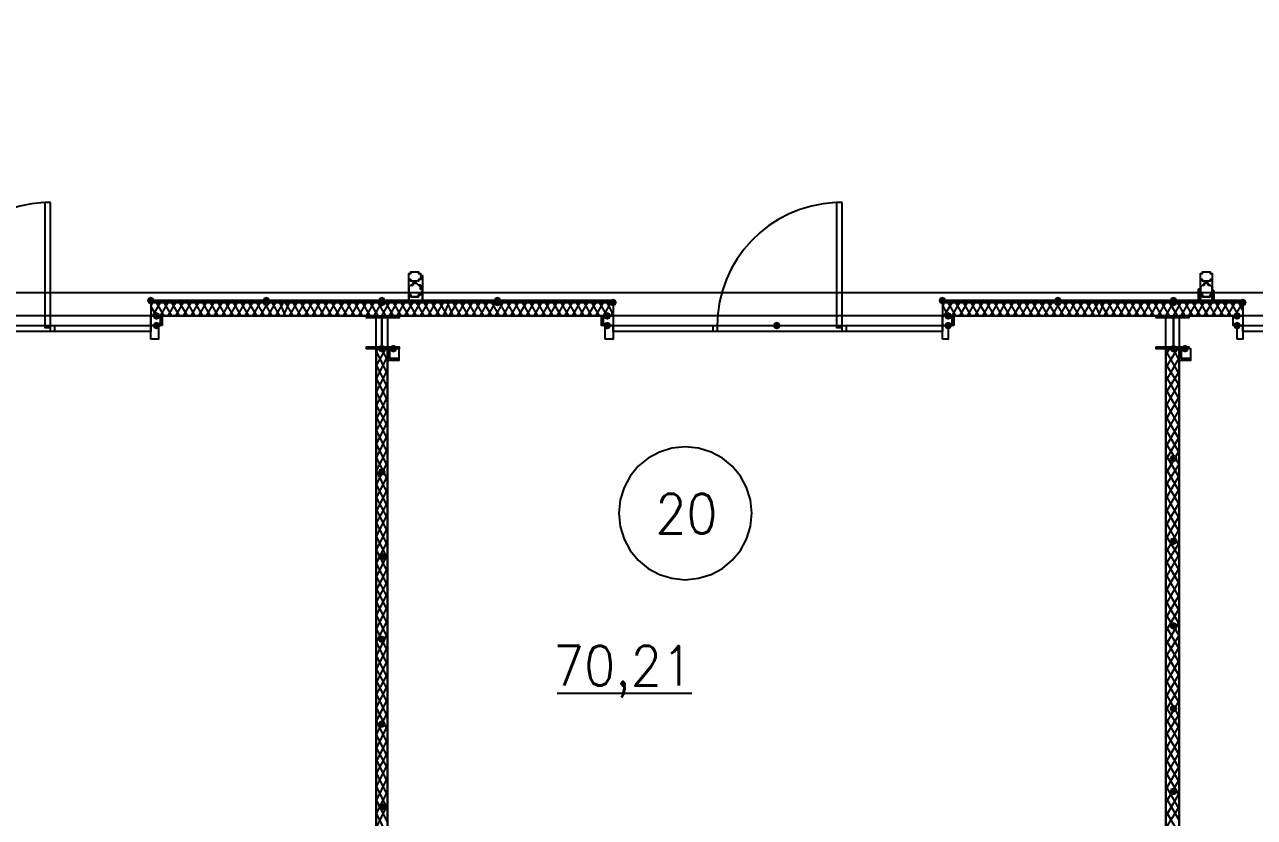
# Model space of a CAD drawing. Header units: millimetres. Extents: x 0 to 420, y 0 to 297.
# Drawn here: x 334.67 to 361.7, y 211.18 to 228.62 of the extents above; entities that cross this region are included whole.
import ezdxf

# ---------------------------------------------------------------- set-up
doc = ezdxf.new("R2010")
doc.units = ezdxf.units.MM
doc.layers.get('0').update_dxf_attribs({"linetype": 'CONTINUOUS'})
doc.styles.get("Standard").update_dxf_attribs({"font": 'STANDARD'})

msp = doc.modelspace()

# ---------------------------------------------------------------- hatches: boundary and pattern name
at = {"true_color": 0x0000fe}
for points in [[(337.523667, 222.546333), (337.498796, 222.486537), (337.439, 222.461667), (337.379204, 222.486537), (337.354333, 222.546333), (337.379204, 222.606129), (337.439, 222.631), (337.498796, 222.606129)], [(340.063667, 222.546333), (340.038796, 222.486537), (339.979, 222.461667), (339.919204, 222.486537), (339.894333, 222.546333), (339.919204, 222.606129), (339.979, 222.631), (340.038796, 222.606129)], [(340.063667, 222.504), (340.038796, 222.444204), (339.979, 222.419333), (339.919204, 222.444204), (339.894333, 222.504), (339.919204, 222.563796), (339.979, 222.588667), (340.038796, 222.563796)], [(342.603667, 222.546333), (342.578796, 222.486537), (342.519, 222.461667), (342.459204, 222.486537), (342.434333, 222.546333), (342.459204, 222.606129), (342.519, 222.631), (342.578796, 222.606129)], [(342.603667, 222.546333), (342.578796, 222.486537), (342.519, 222.461667), (342.459204, 222.486537), (342.434333, 222.546333), (342.459204, 222.606129), (342.519, 222.631), (342.578796, 222.606129)], [(342.603667, 222.504), (342.578796, 222.444204), (342.519, 222.419333), (342.459204, 222.444204), (342.434333, 222.504), (342.459204, 222.563796), (342.519, 222.588667), (342.578796, 222.563796)], [(342.603667, 222.504), (342.578796, 222.444204), (342.519, 222.419333), (342.459204, 222.444204), (342.434333, 222.504), (342.459204, 222.563796), (342.519, 222.588667), (342.578796, 222.563796)], [(345.143667, 222.546333), (345.118796, 222.486537), (345.059, 222.461667), (344.999204, 222.486537), (344.974333, 222.546333), (344.999204, 222.606129), (345.059, 222.631), (345.118796, 222.606129)], [(345.143667, 222.504), (345.118796, 222.444204), (345.059, 222.419333), (344.999204, 222.444204), (344.974333, 222.504), (344.999204, 222.563796), (345.059, 222.588667), (345.118796, 222.563796)], [(347.683667, 222.504), (347.658796, 222.444204), (347.599, 222.419333), (347.539204, 222.444204), (347.514333, 222.504), (347.539204, 222.563796), (347.599, 222.588667), (347.658796, 222.563796)], [(354.922667, 222.546333), (354.897796, 222.486537), (354.838, 222.461667), (354.778204, 222.486537), (354.753333, 222.546333), (354.778204, 222.606129), (354.838, 222.631), (354.897796, 222.606129)], [(357.462667, 222.546333), (357.437796, 222.486537), (357.378, 222.461667), (357.318204, 222.486537), (357.293333, 222.546333), (357.318204, 222.606129), (357.378, 222.631), (357.437796, 222.606129)], [(357.462667, 222.504), (357.437796, 222.444204), (357.378, 222.419333), (357.318204, 222.444204), (357.293333, 222.504), (357.318204, 222.563796), (357.378, 222.588667), (357.437796, 222.563796)], [(360.002667, 222.546333), (359.977796, 222.486537), (359.918, 222.461667), (359.858204, 222.486537), (359.833333, 222.546333), (359.858204, 222.606129), (359.918, 222.631), (359.977796, 222.606129)], [(360.002667, 222.546333), (359.977796, 222.486537), (359.918, 222.461667), (359.858204, 222.486537), (359.833333, 222.546333), (359.858204, 222.606129), (359.918, 222.631), (359.977796, 222.606129)], [(360.002667, 222.504), (359.977796, 222.444204), (359.918, 222.419333), (359.858204, 222.444204), (359.833333, 222.504), (359.858204, 222.563796), (359.918, 222.588667), (359.977796, 222.563796)], [(360.002667, 222.504), (359.977796, 222.444204), (359.918, 222.419333), (359.858204, 222.444204), (359.833333, 222.504), (359.858204, 222.563796), (359.918, 222.588667), (359.977796, 222.563796)], [(361.526667, 222.504), (361.501796, 222.444204), (361.442, 222.419333), (361.382204, 222.444204), (361.357333, 222.504), (361.382204, 222.563796), (361.442, 222.588667), (361.501796, 222.563796)]]:
    msp.add_hatch(color=0, dxfattribs=at).paths.add_polyline_path(points, flags=0)
at = {"true_color": 0x000007}
h = msp.add_hatch(color=0, dxfattribs=at)
h.paths.add_polyline_path([(342.519, 222.546333), (337.439, 222.546333), (342.519, 222.504)], flags=0)
h.paths.add_polyline_path([(337.439, 222.546333), (342.519, 222.504), (337.439, 222.504)], flags=0)
h = msp.add_hatch(color=0, dxfattribs=at)
h.paths.add_polyline_path([(347.599, 222.546333), (342.519, 222.546333), (347.599, 222.504)], flags=0)
h.paths.add_polyline_path([(342.519, 222.546333), (347.599, 222.504), (342.519, 222.504)], flags=0)
h = msp.add_hatch(color=0, dxfattribs=at)
h.paths.add_polyline_path([(359.918, 222.546333), (354.838, 222.546333), (359.918, 222.504)], flags=0)
h.paths.add_polyline_path([(354.838, 222.546333), (359.918, 222.504), (354.838, 222.504)], flags=0)
h = msp.add_hatch(color=0, dxfattribs=at)
h.paths.add_polyline_path([(361.442, 222.546333), (359.918, 222.546333), (361.442, 222.504)], flags=0)
h.paths.add_polyline_path([(359.918, 222.546333), (361.442, 222.504), (359.918, 222.504)], flags=0)
for points in [[(337.650667, 222.207667), (337.625796, 222.147871), (337.566, 222.123), (337.506204, 222.147871), (337.481333, 222.207667), (337.506204, 222.267462), (337.566, 222.292333), (337.625796, 222.267463)], [(347.556667, 222.207667), (347.531796, 222.147871), (347.472, 222.123), (347.412204, 222.147871), (347.387333, 222.207667), (347.412204, 222.267462), (347.472, 222.292333), (347.531796, 222.267463)], [(355.049667, 222.207667), (355.024796, 222.147871), (354.965, 222.123), (354.905204, 222.147871), (354.880333, 222.207667), (354.905204, 222.267462), (354.965, 222.292333), (355.024796, 222.267463)], [(361.399667, 222.207667), (361.374796, 222.147871), (361.315, 222.123), (361.255204, 222.147871), (361.230333, 222.207667), (361.255204, 222.267462), (361.315, 222.292333), (361.374796, 222.267463)], [(337.650667, 221.996), (337.625796, 221.936204), (337.566, 221.911333), (337.506204, 221.936204), (337.481333, 221.996), (337.506204, 222.055796), (337.566, 222.080667), (337.625796, 222.055796)], [(347.556667, 221.996), (347.531796, 221.936204), (347.472, 221.911333), (347.412204, 221.936204), (347.387333, 221.996), (347.412204, 222.055796), (347.472, 222.080667), (347.531796, 222.055796)], [(351.282, 221.996), (351.257129, 221.936204), (351.197333, 221.911333), (351.137538, 221.936204), (351.112667, 221.996), (351.137537, 222.055796), (351.197333, 222.080667), (351.257129, 222.055796)], [(351.282, 221.996), (351.257129, 221.936204), (351.197333, 221.911333), (351.137538, 221.936204), (351.112667, 221.996), (351.137537, 222.055796), (351.197333, 222.080667), (351.257129, 222.055796)], [(355.049667, 221.996), (355.024796, 221.936204), (354.965, 221.911333), (354.905204, 221.936204), (354.880333, 221.996), (354.905204, 222.055796), (354.965, 222.080667), (355.024796, 222.055796)], [(361.399667, 221.996), (361.374796, 221.936204), (361.315, 221.911333), (361.255204, 221.936204), (361.230333, 221.996), (361.255204, 222.055796), (361.315, 222.080667), (361.374796, 222.055796)], [(342.603667, 221.488), (342.578796, 221.428204), (342.519, 221.403333), (342.459204, 221.428204), (342.434333, 221.488), (342.459204, 221.547796), (342.519, 221.572667), (342.578796, 221.547796)], [(342.857667, 221.488), (342.832796, 221.428204), (342.773, 221.403333), (342.713204, 221.428204), (342.688333, 221.488), (342.713204, 221.547796), (342.773, 221.572667), (342.832796, 221.547796)], [(360.002667, 221.488), (359.977796, 221.428204), (359.918, 221.403333), (359.858204, 221.428204), (359.833333, 221.488), (359.858204, 221.547796), (359.918, 221.572667), (359.977796, 221.547796)], [(360.256667, 221.488), (360.231796, 221.428204), (360.172, 221.403333), (360.112204, 221.428204), (360.087333, 221.488), (360.112204, 221.547796), (360.172, 221.572667), (360.231796, 221.547796)], [(360.002667, 219.075), (359.977796, 219.015204), (359.918, 218.990333), (359.858204, 219.015204), (359.833333, 219.075), (359.858204, 219.134796), (359.918, 219.159667), (359.977796, 219.134796)], [(342.603667, 218.778667), (342.578796, 218.718871), (342.519, 218.694), (342.459204, 218.718871), (342.434333, 218.778667), (342.459204, 218.838462), (342.519, 218.863333), (342.578796, 218.838463)], [(360.002667, 217.254667), (359.977796, 217.194871), (359.918, 217.17), (359.858204, 217.194871), (359.833333, 217.254667), (359.858204, 217.314462), (359.918, 217.339333), (359.977796, 217.314463)], [(342.603667, 216.916), (342.578796, 216.856204), (342.519, 216.831333), (342.459204, 216.856204), (342.434333, 216.916), (342.459204, 216.975796), (342.519, 217.000667), (342.578796, 216.975796)], [(360.002667, 215.392), (359.977796, 215.332204), (359.918, 215.307333), (359.858204, 215.332204), (359.833333, 215.392), (359.858204, 215.451796), (359.918, 215.476667), (359.977796, 215.451796)], [(342.603667, 215.095667), (342.578796, 215.035871), (342.519, 215.011), (342.459204, 215.035871), (342.434333, 215.095667), (342.459204, 215.155462), (342.519, 215.180333), (342.578796, 215.155463)], [(360.002667, 213.571667), (359.977796, 213.511871), (359.918, 213.487), (359.858204, 213.511871), (359.833333, 213.571667), (359.858204, 213.631462), (359.918, 213.656333), (359.977796, 213.631463)], [(342.603667, 213.233), (342.578796, 213.173204), (342.519, 213.148333), (342.459204, 213.173204), (342.434333, 213.233), (342.459204, 213.292796), (342.519, 213.317667), (342.578796, 213.292796)], [(360.002667, 211.751333), (359.977796, 211.691537), (359.918, 211.666667), (359.858204, 211.691537), (359.833333, 211.751333), (359.858204, 211.811129), (359.918, 211.836), (359.977796, 211.811129)], [(342.603667, 211.412667), (342.578796, 211.352871), (342.519, 211.328), (342.459204, 211.352871), (342.434333, 211.412667), (342.459204, 211.472462), (342.519, 211.497333), (342.578796, 211.472463)]]:
    msp.add_hatch(color=0, dxfattribs=at).paths.add_polyline_path(points, flags=0)

# ---------------------------------------------------------------- linework, layer by layer
at = {"color": 0, "true_color": 0x000007}
for points in [[(116.078, 231.351667), (377.655667, 231.351667), (377.655667, 222.715667), (116.078, 222.715667)], [(335.237667, 224.705333), (335.110667, 224.705333), (335.110667, 221.953667), (335.237667, 221.953667)], [(352.636667, 224.705333), (352.509667, 224.705333), (352.509667, 221.953667), (352.636667, 221.953667)], [(343.111667, 223.054333), (343.111667, 223.096667), (343.111667, 223.139), (343.154, 223.139), (343.154, 223.181333), (343.196333, 223.181333), (343.238667, 223.181333), (343.281, 223.181333), (343.323333, 223.181333), (343.323333, 223.139), (343.365667, 223.139), (343.365667, 223.096667), (343.408, 223.096667), (343.408, 223.054333), (343.365667, 223.054333), (343.365667, 223.012), (343.323333, 223.012), (343.323333, 222.969667), (343.281, 222.969667), (343.238667, 222.969667), (343.196333, 222.969667), (343.154, 222.969667), (343.154, 223.012), (343.111667, 223.012)], [(360.510667, 223.054333), (360.510667, 223.096667), (360.510667, 223.139), (360.553, 223.139), (360.553, 223.181333), (360.595333, 223.181333), (360.637667, 223.181333), (360.68, 223.181333), (360.722333, 223.181333), (360.722333, 223.139), (360.764667, 223.139), (360.764667, 223.096667), (360.764667, 223.054333), (360.764667, 223.012), (360.722333, 223.012), (360.722333, 222.969667), (360.68, 222.969667), (360.637667, 222.969667), (360.595333, 222.969667), (360.553, 222.969667), (360.553, 223.012), (360.510667, 223.012)], [(342.984667, 222.546333), (343.111667, 222.546333), (343.111667, 222.758), (343.111667, 222.800333), (343.111667, 222.842667), (343.154, 222.885), (343.196333, 222.885), (343.196333, 222.927333), (343.238667, 222.927333), (343.281, 222.927333), (343.323333, 222.885), (343.365667, 222.885), (343.365667, 222.842667), (343.408, 222.800333), (343.408, 222.758), (343.408, 222.546333), (343.492667, 222.546333), (343.408, 222.546333), (343.408, 222.758), (343.408, 222.800333), (343.365667, 222.800333), (343.365667, 222.842667), (343.323333, 222.885), (343.281, 222.927333), (343.238667, 222.927333), (343.196333, 222.927333), (343.196333, 222.885), (343.154, 222.885), (343.111667, 222.842667), (343.111667, 222.800333), (343.111667, 222.758), (343.111667, 222.546333), (342.984667, 222.546333), (343.111667, 222.546333), (343.111667, 222.758), (343.111667, 222.800333), (343.111667, 222.842667), (343.154, 222.885), (343.196333, 222.885), (343.196333, 222.927333), (343.238667, 222.927333), (343.281, 222.927333), (343.323333, 222.885), (343.365667, 222.885), (343.365667, 222.842667), (343.408, 222.800333), (343.408, 222.758), (343.408, 222.546333), (343.492667, 222.546333), (343.408, 222.546333), (343.408, 222.758), (343.408, 222.800333), (343.365667, 222.800333), (343.365667, 222.842667), (343.323333, 222.885), (343.281, 222.927333), (343.238667, 222.927333), (343.196333, 222.927333), (343.196333, 222.885), (343.154, 222.885), (343.111667, 222.842667), (343.111667, 222.800333), (343.111667, 222.758), (343.111667, 222.546333), (342.984667, 222.546333), (343.111667, 222.546333), (343.111667, 222.758), (343.111667, 222.800333), (343.111667, 222.842667), (343.154, 222.885), (343.196333, 222.885), (343.196333, 222.927333), (343.238667, 222.927333), (343.281, 222.927333), (343.323333, 222.885), (343.365667, 222.842667), (343.365667, 222.800333), (343.408, 222.800333), (343.408, 222.758), (343.408, 222.546333), (343.492667, 222.546333), (343.408, 222.546333), (343.408, 222.758), (343.408, 222.800333), (343.365667, 222.842667), (343.365667, 222.885), (343.323333, 222.885), (343.281, 222.927333), (343.238667, 222.927333), (343.196333, 222.927333), (343.196333, 222.885), (343.154, 222.885), (343.111667, 222.842667), (343.111667, 222.800333), (343.111667, 222.758), (343.111667, 222.546333)], [(343.111667, 222.758), (343.111667, 222.715667), (343.111667, 222.673333), (343.154, 222.673333), (343.154, 222.631), (343.196333, 222.631), (343.238667, 222.631), (343.281, 222.631), (343.323333, 222.631), (343.323333, 222.673333), (343.365667, 222.673333), (343.365667, 222.715667), (343.408, 222.758), (343.408, 222.800333), (343.365667, 222.800333), (343.365667, 222.842667), (343.323333, 222.885), (343.281, 222.927333), (343.238667, 222.927333), (343.196333, 222.927333), (343.196333, 222.885), (343.154, 222.885), (343.111667, 222.842667), (343.111667, 222.800333), (343.111667, 222.758), (343.111667, 222.800333), (343.111667, 222.842667), (343.154, 222.885), (343.196333, 222.885), (343.196333, 222.927333), (343.238667, 222.927333), (343.281, 222.927333), (343.323333, 222.885), (343.365667, 222.842667), (343.365667, 222.800333), (343.408, 222.800333), (343.408, 222.758), (343.365667, 222.715667), (343.365667, 222.673333), (343.323333, 222.673333), (343.323333, 222.631), (343.281, 222.631), (343.238667, 222.631), (343.196333, 222.631), (343.154, 222.631), (343.154, 222.673333), (343.111667, 222.673333), (343.111667, 222.715667)], [(343.408, 222.758), (343.365667, 222.715667), (343.365667, 222.673333), (343.323333, 222.673333), (343.323333, 222.631), (343.281, 222.631), (343.238667, 222.631), (343.196333, 222.631), (343.154, 222.631), (343.154, 222.673333), (343.111667, 222.673333), (343.111667, 222.715667), (343.111667, 222.758), (343.111667, 222.800333), (343.111667, 222.842667), (343.154, 222.885), (343.196333, 222.885), (343.196333, 222.927333), (343.238667, 222.927333), (343.281, 222.927333), (343.323333, 222.885), (343.365667, 222.842667), (343.365667, 222.800333), (343.408, 222.800333)], [(360.383667, 222.546333), (360.468333, 222.546333), (360.468333, 222.758), (360.468333, 222.800333), (360.510667, 222.800333), (360.510667, 222.842667), (360.553, 222.885), (360.595333, 222.885), (360.595333, 222.927333), (360.637667, 222.927333), (360.68, 222.927333), (360.68, 222.885), (360.722333, 222.885), (360.764667, 222.842667), (360.764667, 222.800333), (360.807, 222.758), (360.807, 222.546333), (360.891667, 222.546333), (360.764667, 222.546333), (360.764667, 222.758), (360.764667, 222.800333), (360.764667, 222.842667), (360.722333, 222.885), (360.68, 222.885), (360.68, 222.927333), (360.637667, 222.927333), (360.595333, 222.927333), (360.595333, 222.885), (360.553, 222.885), (360.510667, 222.842667), (360.510667, 222.800333), (360.510667, 222.758), (360.510667, 222.546333), (360.383667, 222.546333), (360.468333, 222.546333), (360.468333, 222.758), (360.468333, 222.800333), (360.510667, 222.800333), (360.510667, 222.842667), (360.553, 222.885), (360.595333, 222.885), (360.595333, 222.927333), (360.637667, 222.927333), (360.68, 222.927333), (360.68, 222.885), (360.722333, 222.885), (360.764667, 222.842667), (360.764667, 222.800333), (360.807, 222.758), (360.807, 222.546333), (360.891667, 222.546333), (360.764667, 222.546333), (360.764667, 222.758), (360.764667, 222.800333), (360.764667, 222.842667), (360.722333, 222.885), (360.68, 222.885), (360.68, 222.927333), (360.637667, 222.927333), (360.595333, 222.927333), (360.595333, 222.885), (360.553, 222.885), (360.510667, 222.842667), (360.510667, 222.800333), (360.510667, 222.758), (360.510667, 222.546333), (360.383667, 222.546333), (360.510667, 222.546333), (360.510667, 222.758), (360.510667, 222.800333), (360.510667, 222.842667), (360.553, 222.885), (360.595333, 222.885), (360.595333, 222.927333), (360.637667, 222.927333), (360.68, 222.927333), (360.68, 222.885), (360.722333, 222.885), (360.764667, 222.842667), (360.764667, 222.800333), (360.764667, 222.758), (360.764667, 222.546333), (360.891667, 222.546333), (360.807, 222.546333), (360.807, 222.758), (360.764667, 222.800333), (360.764667, 222.842667), (360.722333, 222.885), (360.68, 222.885), (360.68, 222.927333), (360.637667, 222.927333), (360.595333, 222.927333), (360.595333, 222.885), (360.553, 222.885), (360.510667, 222.842667), (360.510667, 222.800333), (360.468333, 222.800333), (360.468333, 222.758), (360.468333, 222.546333)], [(360.510667, 222.758), (360.510667, 222.715667), (360.510667, 222.673333), (360.553, 222.673333), (360.553, 222.631), (360.595333, 222.631), (360.637667, 222.631), (360.68, 222.631), (360.722333, 222.631), (360.722333, 222.673333), (360.764667, 222.673333), (360.764667, 222.715667), (360.764667, 222.758), (360.764667, 222.800333), (360.764667, 222.842667), (360.722333, 222.885), (360.68, 222.885), (360.68, 222.927333), (360.637667, 222.927333), (360.595333, 222.927333), (360.595333, 222.885), (360.553, 222.885), (360.510667, 222.842667), (360.510667, 222.800333), (360.510667, 222.758), (360.510667, 222.800333), (360.510667, 222.842667), (360.553, 222.885), (360.595333, 222.885), (360.595333, 222.927333), (360.637667, 222.927333), (360.68, 222.927333), (360.68, 222.885), (360.722333, 222.885), (360.764667, 222.842667), (360.764667, 222.800333), (360.764667, 222.758), (360.764667, 222.715667), (360.764667, 222.673333), (360.722333, 222.673333), (360.722333, 222.631), (360.68, 222.631), (360.637667, 222.631), (360.595333, 222.631), (360.553, 222.631), (360.553, 222.673333), (360.510667, 222.673333), (360.510667, 222.715667)], [(360.764667, 222.758), (360.764667, 222.715667), (360.764667, 222.673333), (360.722333, 222.673333), (360.722333, 222.631), (360.68, 222.631), (360.637667, 222.631), (360.595333, 222.631), (360.553, 222.631), (360.553, 222.673333), (360.510667, 222.673333), (360.510667, 222.715667), (360.510667, 222.758), (360.510667, 222.800333), (360.510667, 222.842667), (360.553, 222.885), (360.595333, 222.885), (360.595333, 222.927333), (360.637667, 222.927333), (360.68, 222.927333), (360.68, 222.885), (360.722333, 222.885), (360.764667, 222.842667), (360.764667, 222.800333)], [(103.970667, 105.029), (389.763, 105.029), (389.763, 222.715667), (103.970667, 222.715667)], [(342.519, 222.546333), (337.439, 222.546333), (342.519, 222.504)], [(337.439, 222.546333), (342.519, 222.504), (337.439, 222.504)], [(337.439, 222.504), (342.519, 222.504), (342.519, 222.546333), (337.439, 222.546333)], [(337.439, 222.504), (342.519, 222.504), (342.519, 222.546333), (337.439, 222.546333)], [(347.599, 222.546333), (342.519, 222.546333), (347.599, 222.504)], [(342.519, 222.546333), (347.599, 222.504), (342.519, 222.504)], [(347.599, 222.546333), (342.519, 222.546333), (342.519, 222.504), (347.599, 222.504)], [(347.599, 222.546333), (342.519, 222.546333), (342.519, 222.504), (347.599, 222.504)], [(359.918, 222.546333), (354.838, 222.546333), (359.918, 222.504)], [(354.838, 222.546333), (359.918, 222.504), (354.838, 222.504)], [(354.838, 222.504), (359.918, 222.504), (359.918, 222.546333), (354.838, 222.546333)], [(354.838, 222.504), (359.918, 222.504), (359.918, 222.546333), (354.838, 222.546333)], [(361.442, 222.546333), (359.918, 222.546333), (361.442, 222.504)], [(359.918, 222.546333), (361.442, 222.504), (359.918, 222.504)], [(361.442, 222.546333), (359.918, 222.546333), (359.918, 222.504), (361.442, 222.504)], [(361.442, 222.546333), (359.918, 222.546333), (359.918, 222.504), (361.442, 222.504)], [(342.392, 187.706), (342.392, 222.207667), (325.289333, 222.207667), (325.289333, 187.706)], [(337.693, 221.996), (337.439, 221.996), (337.439, 222.207667), (337.693, 222.207667)], [(337.650667, 221.996), (337.650667, 222.207667), (337.439, 222.207667), (337.439, 221.996)], [(342.9, 221.488), (342.180333, 221.488), (342.180333, 221.530333), (342.519, 221.530333), (342.519, 222.165333), (342.180333, 222.165333), (342.180333, 222.207667), (342.9, 222.207667), (342.9, 222.165333), (342.519, 222.165333), (342.519, 221.530333), (342.9, 221.530333)], [(342.646, 187.706), (359.748667, 187.706), (359.748667, 222.207667), (342.646, 222.207667)], [(347.599, 221.996), (347.387333, 221.996), (347.387333, 222.207667), (347.599, 222.207667), (347.599, 221.996), (347.345, 221.996), (347.345, 222.207667), (347.599, 222.207667)], [(355.092, 221.996), (354.838, 221.996), (354.838, 222.207667), (355.092, 222.207667)], [(355.049667, 221.996), (355.049667, 222.207667), (354.838, 222.207667), (354.838, 221.996)], [(360.256667, 221.488), (359.537, 221.488), (359.537, 221.530333), (359.918, 221.530333), (359.918, 222.165333), (359.537, 222.165333), (359.537, 222.207667), (360.256667, 222.207667), (360.256667, 222.165333), (359.918, 222.165333), (359.918, 221.530333), (360.256667, 221.530333)], [(360.045, 222.207667), (360.045, 187.706), (389.255, 187.706), (389.255, 216.111667), (372.448667, 216.111667), (372.448667, 222.207667)], [(361.442, 221.996), (361.230333, 221.996), (361.230333, 222.207667), (361.442, 222.207667), (361.442, 221.996), (361.230333, 221.996), (361.230333, 222.207667), (361.442, 222.207667)], [(330.2, 221.996), (337.439, 221.996), (337.439, 221.869), (330.2, 221.869)], [(335.237667, 221.996), (335.322333, 221.996), (335.322333, 221.869), (335.237667, 221.869)], [(337.439, 221.699667), (337.439, 221.996), (337.608333, 221.996), (337.608333, 221.699667)], [(347.429667, 221.699667), (347.429667, 221.996), (347.599, 221.996), (347.599, 221.699667)], [(347.599, 221.996), (354.838, 221.996), (354.838, 221.869), (347.599, 221.869)], [(349.800333, 221.996), (349.885, 221.996), (349.885, 221.869), (349.800333, 221.869)], [(352.636667, 221.996), (352.721333, 221.996), (352.721333, 221.869), (352.636667, 221.869)], [(354.838, 221.699667), (354.838, 221.996), (354.965, 221.996), (354.965, 221.699667)], [(361.315, 221.699667), (361.315, 221.996), (361.442, 221.996), (361.442, 221.699667)], [(361.442, 221.996), (368.681, 221.996), (368.681, 221.869), (361.442, 221.869)], [(342.646, 204.808667), (342.646, 221.488), (342.392, 221.488), (342.392, 204.808667)], [(342.9, 221.488), (342.688333, 221.488), (342.688333, 221.276333), (342.9, 221.276333), (342.9, 221.488), (342.646, 221.488), (342.646, 221.234), (342.9, 221.234)], [(359.748667, 221.488), (359.748667, 204.808667), (360.045, 204.808667), (360.045, 221.488)], [(360.299, 221.488), (360.087333, 221.488), (360.087333, 221.276333), (360.299, 221.276333), (360.299, 221.488), (360.045, 221.488), (360.045, 221.234), (360.299, 221.234)]]:
    msp.add_lwpolyline(points, close=True, dxfattribs=at)
for points in [[(335.088012, 224.702309), (334.819485, 224.676491), (334.559404, 224.625546), (334.308984, 224.550743), (334.069442, 224.453352), (333.841992, 224.334642), (333.627853, 224.195884), (333.428239, 224.038348), (333.244367, 223.863304), (333.077452, 223.672021), (332.928712, 223.46577), (332.799361, 223.24582), (332.690616, 223.013442), (332.603694, 222.769905), (332.539809, 222.51648), (332.500179, 222.254436), (332.486019, 221.985043)], [(352.487012, 224.702309), (352.218485, 224.676491), (351.958404, 224.625546), (351.707984, 224.550743), (351.468442, 224.453352), (351.240992, 224.334642), (351.026853, 224.195884), (350.827239, 224.038348), (350.643367, 223.863304), (350.476452, 223.672021), (350.327712, 223.46577), (350.198361, 223.24582), (350.089616, 223.013442), (350.002694, 222.769905), (349.938809, 222.51648), (349.899179, 222.254436), (349.885019, 221.985043)], [(343.111667, 222.758), (343.111667, 223.054333)], [(343.408, 223.054333), (343.408, 222.758)], [(360.510667, 222.758), (360.510667, 223.054333)], [(360.764667, 223.054333), (360.764667, 222.758)], [(337.439, 222.504), (342.519, 222.504), (337.439, 222.504), (342.519, 222.546333)], [(337.439, 222.419333), (337.481333, 222.504)], [(337.439, 222.504), (337.439, 222.207667)], [(337.439, 222.504), (337.439, 222.207667)], [(347.599, 222.504), (337.439, 222.504)], [(337.481333, 222.207667), (337.650667, 222.504)], [(337.735333, 222.207667), (337.566, 222.504)], [(337.650667, 222.207667), (337.82, 222.504)], [(337.904667, 222.207667), (337.735333, 222.504)], [(337.82, 222.207667), (337.989333, 222.504)], [(338.074, 222.207667), (337.904667, 222.504)], [(337.989333, 222.207667), (338.158667, 222.504)], [(338.243333, 222.207667), (338.074, 222.504)], [(338.158667, 222.207667), (338.328, 222.504)], [(338.412667, 222.207667), (338.243333, 222.504)], [(338.328, 222.207667), (338.497333, 222.504)], [(338.582, 222.207667), (338.412667, 222.504)], [(338.497333, 222.207667), (338.666667, 222.504)], [(338.751333, 222.207667), (338.582, 222.504)], [(338.666667, 222.207667), (338.836, 222.504)], [(338.920667, 222.207667), (338.751333, 222.504)], [(338.836, 222.207667), (339.005333, 222.504)], [(339.09, 222.207667), (338.920667, 222.504)], [(339.005333, 222.207667), (339.174667, 222.504)], [(339.259333, 222.207667), (339.09, 222.504)], [(339.174667, 222.207667), (339.344, 222.504)], [(339.428667, 222.207667), (339.259333, 222.504)], [(339.344, 222.207667), (339.513333, 222.504)], [(339.598, 222.207667), (339.428667, 222.504)], [(339.513333, 222.207667), (339.682667, 222.504)], [(339.767333, 222.207667), (339.598, 222.504)], [(339.682667, 222.207667), (339.852, 222.504)], [(339.936667, 222.207667), (339.767333, 222.504)], [(339.852, 222.207667), (340.021333, 222.504)], [(340.106, 222.207667), (339.936667, 222.504)], [(340.021333, 222.207667), (340.190667, 222.504)], [(340.275333, 222.207667), (340.106, 222.504)], [(340.190667, 222.207667), (340.36, 222.504)], [(340.402333, 222.207667), (340.275333, 222.504)], [(340.36, 222.207667), (340.487, 222.504)], [(340.571667, 222.207667), (340.402333, 222.504)], [(340.487, 222.207667), (340.656333, 222.504)], [(340.741, 222.207667), (340.571667, 222.504)], [(340.656333, 222.207667), (340.825667, 222.504)], [(340.910333, 222.207667), (340.741, 222.504)], [(340.825667, 222.207667), (340.995, 222.504)], [(341.079667, 222.207667), (340.910333, 222.504)], [(340.995, 222.207667), (341.164333, 222.504)], [(341.249, 222.207667), (341.079667, 222.504)], [(341.164333, 222.207667), (341.333667, 222.504)], [(341.418333, 222.207667), (341.249, 222.504)], [(341.333667, 222.207667), (341.503, 222.504)], [(341.587667, 222.207667), (341.418333, 222.504)], [(341.503, 222.207667), (341.672333, 222.504)], [(341.757, 222.207667), (341.587667, 222.504)], [(341.672333, 222.207667), (341.841667, 222.504)], [(341.926333, 222.207667), (341.757, 222.504)], [(341.841667, 222.207667), (342.011, 222.504)], [(342.095667, 222.207667), (341.926333, 222.504)], [(342.011, 222.207667), (342.180333, 222.504)], [(342.265, 222.207667), (342.095667, 222.504)], [(342.180333, 222.207667), (342.349667, 222.504)], [(342.434333, 222.207667), (342.265, 222.504)], [(342.349667, 222.207667), (342.519, 222.504)], [(342.603667, 222.207667), (342.434333, 222.504)], [(342.519, 222.546333), (347.599, 222.546333), (342.519, 222.504), (347.599, 222.504)], [(342.519, 222.207667), (342.688333, 222.504)], [(342.773, 222.207667), (342.603667, 222.504)], [(342.688333, 222.207667), (342.857667, 222.504)], [(342.942333, 222.207667), (342.773, 222.504)], [(342.857667, 222.207667), (343.027, 222.504)], [(343.111667, 222.207667), (342.942333, 222.504)], [(343.027, 222.207667), (343.196333, 222.504)], [(343.281, 222.207667), (343.111667, 222.504)], [(343.196333, 222.207667), (343.365667, 222.504)], [(343.450333, 222.207667), (343.281, 222.504)], [(343.365667, 222.207667), (343.535, 222.504)], [(343.619667, 222.207667), (343.450333, 222.504)], [(343.535, 222.207667), (343.704333, 222.504)], [(343.789, 222.207667), (343.619667, 222.504)], [(343.704333, 222.207667), (343.873667, 222.504)], [(343.958333, 222.207667), (343.789, 222.504)], [(343.873667, 222.207667), (344.000667, 222.504)], [(344.085333, 222.207667), (343.958333, 222.504)], [(344.000667, 222.207667), (344.17, 222.504)], [(344.254667, 222.207667), (344.085333, 222.504)], [(344.17, 222.207667), (344.339333, 222.504)], [(344.424, 222.207667), (344.254667, 222.504)], [(344.339333, 222.207667), (344.508667, 222.504)], [(344.593333, 222.207667), (344.424, 222.504)], [(344.508667, 222.207667), (344.678, 222.504)], [(344.762667, 222.207667), (344.593333, 222.504)], [(344.678, 222.207667), (344.847333, 222.504)], [(344.932, 222.207667), (344.762667, 222.504)], [(344.847333, 222.207667), (345.016667, 222.504)], [(345.101333, 222.207667), (344.932, 222.504)], [(345.016667, 222.207667), (345.186, 222.504)], [(345.270667, 222.207667), (345.101333, 222.504)], [(345.186, 222.207667), (345.355333, 222.504)], [(345.44, 222.207667), (345.270667, 222.504)], [(345.355333, 222.207667), (345.524667, 222.504)], [(345.609333, 222.207667), (345.44, 222.504)], [(345.524667, 222.207667), (345.694, 222.504)], [(345.778667, 222.207667), (345.609333, 222.504)], [(345.694, 222.207667), (345.863333, 222.504)], [(345.948, 222.207667), (345.778667, 222.504)], [(345.863333, 222.207667), (346.032667, 222.504)], [(346.117333, 222.207667), (345.948, 222.504)], [(346.032667, 222.207667), (346.202, 222.504)], [(346.286667, 222.207667), (346.117333, 222.504)], [(346.202, 222.207667), (346.371333, 222.504)], [(346.456, 222.207667), (346.286667, 222.504)], [(346.371333, 222.207667), (346.540667, 222.504)], [(346.625333, 222.207667), (346.456, 222.504)], [(346.540667, 222.207667), (346.71, 222.504)], [(346.794667, 222.207667), (346.625333, 222.504)], [(346.71, 222.207667), (346.879333, 222.504)], [(346.964, 222.207667), (346.794667, 222.504)], [(346.879333, 222.207667), (347.048667, 222.504)], [(347.133333, 222.207667), (346.964, 222.504)], [(347.048667, 222.207667), (347.218, 222.504)], [(347.302667, 222.207667), (347.133333, 222.504)], [(347.218, 222.207667), (347.387333, 222.504)], [(347.472, 222.207667), (347.302667, 222.504)], [(347.387333, 222.207667), (347.556667, 222.504)], [(347.599, 222.25), (347.472, 222.504)], [(347.599, 222.504), (347.599, 222.207667)], [(347.599, 222.504), (347.599, 222.207667)], [(354.838, 222.504), (359.918, 222.504), (354.838, 222.504), (359.918, 222.546333)], [(354.838, 222.377), (354.880333, 222.504)], [(354.838, 222.504), (354.838, 222.207667)], [(354.838, 222.504), (354.838, 222.207667)], [(361.442, 222.504), (354.838, 222.504)], [(354.965, 222.207667), (354.838, 222.461667)], [(354.880333, 222.207667), (355.049667, 222.504)], [(355.134333, 222.207667), (354.965, 222.504)], [(355.049667, 222.207667), (355.219, 222.504)], [(355.303667, 222.207667), (355.134333, 222.504)], [(355.219, 222.207667), (355.388333, 222.504)], [(355.473, 222.207667), (355.303667, 222.504)], [(355.388333, 222.207667), (355.557667, 222.504)], [(355.642333, 222.207667), (355.473, 222.504)], [(355.557667, 222.207667), (355.727, 222.504)], [(355.811667, 222.207667), (355.642333, 222.504)], [(355.727, 222.207667), (355.896333, 222.504)], [(355.981, 222.207667), (355.811667, 222.504)], [(355.896333, 222.207667), (356.065667, 222.504)], [(356.150333, 222.207667), (355.981, 222.504)], [(356.065667, 222.207667), (356.235, 222.504)], [(356.319667, 222.207667), (356.150333, 222.504)], [(356.235, 222.207667), (356.404333, 222.504)], [(356.489, 222.207667), (356.319667, 222.504)], [(356.404333, 222.207667), (356.573667, 222.504)], [(356.658333, 222.207667), (356.489, 222.504)], [(356.573667, 222.207667), (356.743, 222.504)], [(356.827667, 222.207667), (356.658333, 222.504)], [(356.743, 222.207667), (356.912333, 222.504)], [(356.997, 222.207667), (356.827667, 222.504)], [(356.912333, 222.207667), (357.081667, 222.504)], [(357.166333, 222.207667), (356.997, 222.504)], [(357.081667, 222.207667), (357.251, 222.504)], [(357.335667, 222.207667), (357.166333, 222.504)], [(357.251, 222.207667), (357.420333, 222.504)], [(357.505, 222.207667), (357.335667, 222.504)], [(357.420333, 222.207667), (357.589667, 222.504)], [(357.674333, 222.207667), (357.505, 222.504)], [(357.589667, 222.207667), (357.759, 222.504)], [(357.843667, 222.207667), (357.674333, 222.504)], [(357.759, 222.207667), (357.928333, 222.504)], [(358.013, 222.207667), (357.843667, 222.504)], [(357.928333, 222.207667), (358.097667, 222.504)], [(358.182333, 222.207667), (358.013, 222.504)], [(358.097667, 222.207667), (358.267, 222.504)], [(358.309333, 222.207667), (358.182333, 222.504)], [(358.267, 222.207667), (358.394, 222.504)], [(358.478667, 222.207667), (358.309333, 222.504)], [(358.394, 222.207667), (358.563333, 222.504)], [(358.648, 222.207667), (358.478667, 222.504)], [(358.563333, 222.207667), (358.732667, 222.504)], [(358.817333, 222.207667), (358.648, 222.504)], [(358.732667, 222.207667), (358.902, 222.504)], [(358.986667, 222.207667), (358.817333, 222.504)], [(358.902, 222.207667), (359.071333, 222.504)], [(359.156, 222.207667), (358.986667, 222.504)], [(359.071333, 222.207667), (359.240667, 222.504)], [(359.325333, 222.207667), (359.156, 222.504)], [(359.240667, 222.207667), (359.41, 222.504)], [(359.494667, 222.207667), (359.325333, 222.504)], [(359.41, 222.207667), (359.579333, 222.504)], [(359.664, 222.207667), (359.494667, 222.504)], [(359.579333, 222.207667), (359.748667, 222.504)], [(359.833333, 222.207667), (359.664, 222.504)], [(359.748667, 222.207667), (359.918, 222.504)], [(360.002667, 222.207667), (359.833333, 222.504)], [(359.918, 222.546333), (361.442, 222.546333), (359.918, 222.504), (361.442, 222.504)], [(359.918, 222.207667), (360.087333, 222.504)], [(360.172, 222.207667), (360.002667, 222.504)], [(360.087333, 222.207667), (360.256667, 222.504)], [(360.341333, 222.207667), (360.172, 222.504)], [(360.256667, 222.207667), (360.426, 222.504)], [(360.510667, 222.207667), (360.341333, 222.504)], [(360.426, 222.207667), (360.595333, 222.504)], [(360.68, 222.207667), (360.510667, 222.504)], [(360.595333, 222.207667), (360.764667, 222.504)], [(360.849333, 222.207667), (360.68, 222.504)], [(360.764667, 222.207667), (360.934, 222.504)], [(361.018667, 222.207667), (360.849333, 222.504)], [(360.934, 222.207667), (361.103333, 222.504)], [(361.188, 222.207667), (361.018667, 222.504)], [(361.103333, 222.207667), (361.272667, 222.504)], [(361.357333, 222.207667), (361.188, 222.504)], [(361.272667, 222.207667), (361.442, 222.504)], [(361.442, 222.334667), (361.357333, 222.504)], [(361.442, 222.504), (361.442, 222.207667)], [(361.442, 222.504), (361.442, 222.207667)], [(337.439, 222.080667), (337.439, 222.207667), (333.840667, 222.207667)], [(337.566, 222.207667), (337.439, 222.419333)], [(337.608333, 222.207667), (347.429667, 222.207667)], [(342.180333, 222.165333), (342.180333, 222.207667)], [(342.349667, 222.165333), (342.349667, 222.207667)], [(342.519, 221.488), (342.519, 222.207667)], [(342.688333, 222.165333), (342.688333, 222.207667)], [(342.857667, 222.165333), (342.857667, 222.207667)], [(347.556667, 222.207667), (347.599, 222.292333)], [(351.197333, 222.207667), (347.599, 222.207667), (347.599, 222.080667)], [(354.838, 222.080667), (354.838, 222.207667), (351.197333, 222.207667)], [(354.965, 222.207667), (361.315, 222.207667)], [(359.579333, 222.165333), (359.579333, 222.207667)], [(359.748667, 222.165333), (359.748667, 222.207667)], [(359.918, 221.488), (359.918, 222.207667)], [(360.087333, 222.165333), (360.087333, 222.207667)], [(360.256667, 222.165333), (360.256667, 222.207667)], [(361.442, 222.207667), (361.442, 222.25)], [(365.082667, 222.207667), (361.442, 222.207667), (361.442, 222.080667)], [(333.840667, 221.996), (337.439, 221.996), (337.439, 222.080667)], [(347.599, 222.080667), (347.599, 221.996), (351.197333, 221.996)], [(351.197333, 221.996), (354.838, 221.996), (354.838, 222.080667)], [(361.442, 222.080667), (361.442, 221.996), (365.082667, 221.996)], [(342.180333, 221.488), (342.180333, 221.530333)], [(342.349667, 221.488), (342.349667, 221.530333)], [(342.392, 221.403333), (342.434333, 221.488)], [(342.392, 221.107), (342.603667, 221.488)], [(342.646, 220.937667), (342.392, 221.445667)], [(342.646, 221.234), (342.519, 221.488)], [(342.688333, 221.488), (342.688333, 221.530333)], [(342.857667, 221.488), (342.857667, 221.530333)], [(359.579333, 221.488), (359.579333, 221.530333)], [(359.748667, 221.488), (359.748667, 221.530333)], [(359.748667, 221.361), (359.833333, 221.488)], [(359.748667, 221.064667), (360.002667, 221.488)], [(360.045, 220.937667), (359.748667, 221.445667)], [(360.045, 221.234), (359.918, 221.488)], [(360.087333, 221.488), (360.087333, 221.530333)], [(360.256667, 221.488), (360.256667, 221.530333)], [(342.392, 220.810667), (342.646, 221.318667)], [(342.646, 220.641333), (342.392, 221.149333)], [(342.773, 221.276333), (342.773, 221.234)], [(359.748667, 220.768333), (360.045, 221.276333)], [(360.045, 220.683667), (359.748667, 221.149333)], [(360.172, 221.276333), (360.172, 221.234)], [(342.392, 220.514333), (342.646, 221.022333)], [(342.646, 220.345), (342.392, 220.853)], [(359.748667, 220.514333), (360.045, 220.98)], [(360.045, 220.387333), (359.748667, 220.895333)], [(342.392, 220.218), (342.646, 220.726)], [(359.748667, 220.218), (360.045, 220.726)], [(360.045, 220.091), (359.748667, 220.599)], [(342.646, 220.048667), (342.392, 220.556667)], [(342.392, 219.921667), (342.646, 220.429667)], [(359.748667, 219.921667), (360.045, 220.429667)], [(360.045, 219.794667), (359.748667, 220.302667)], [(342.646, 219.794667), (342.392, 220.260333)], [(342.392, 219.667667), (342.646, 220.133333)], [(359.748667, 219.625333), (360.045, 220.133333)], [(342.646, 219.498333), (342.392, 220.006333)], [(342.392, 219.371333), (342.646, 219.879333)], [(360.045, 219.498333), (359.748667, 220.006333)], [(359.748667, 219.329), (360.045, 219.837)], [(342.646, 219.202), (342.392, 219.71)], [(342.392, 219.075), (342.646, 219.583)], [(360.045, 219.202), (359.748667, 219.71)], [(359.748667, 219.032667), (360.045, 219.540667)], [(342.646, 218.905667), (342.392, 219.413667)], [(342.392, 218.778667), (342.646, 219.286667)], [(350.647, 217.8685), (350.617328, 218.162842), (350.532227, 218.436993), (350.39757, 218.68508), (350.21923, 218.90123), (350.00308, 219.07957), (349.754993, 219.214227), (349.480842, 219.299328), (349.1865, 219.329), (348.892158, 219.299328), (348.618007, 219.214227), (348.36992, 219.07957), (348.15377, 218.90123), (347.97543, 218.68508), (347.840773, 218.436993), (347.755672, 218.162842), (347.726, 217.8685)], [(360.045, 218.948), (359.748667, 219.413667)], [(359.748667, 218.736333), (360.045, 219.244333)], [(342.646, 218.609333), (342.392, 219.117333)], [(342.392, 218.482333), (342.646, 218.990333)], [(360.045, 218.651667), (359.748667, 219.159667)], [(359.748667, 218.482333), (360.045, 218.948)], [(342.646, 218.313), (342.392, 218.821)], [(342.392, 218.186), (342.646, 218.694)], [(360.045, 218.355333), (359.748667, 218.863333)], [(359.748667, 218.186), (360.045, 218.694)], [(342.646, 218.016667), (342.392, 218.524667)], [(360.045, 218.059), (359.748667, 218.567)], [(342.392, 217.889667), (342.646, 218.397667)], [(342.646, 217.762667), (342.392, 218.228333)], [(359.748667, 217.889667), (360.045, 218.397667)], [(360.045, 217.762667), (359.748667, 218.270667)], [(342.392, 217.635667), (342.646, 218.101333)], [(342.646, 217.466333), (342.392, 217.974333)], [(347.726, 217.8685), (347.755672, 217.574158), (347.840773, 217.300007), (347.97543, 217.05192), (348.15377, 216.83577), (348.36992, 216.65743), (348.618007, 216.522773), (348.892158, 216.437672), (349.1865, 216.408), (349.480842, 216.437672), (349.754993, 216.522773), (350.00308, 216.65743), (350.21923, 216.83577), (350.39757, 217.05192), (350.532227, 217.300007), (350.617328, 217.574158), (350.647, 217.8685)], [(359.748667, 217.593333), (360.045, 218.101333)], [(360.045, 217.466333), (359.748667, 217.974333)], [(342.392, 217.339333), (342.646, 217.847333)], [(342.646, 217.17), (342.392, 217.678)], [(359.748667, 217.297), (360.045, 217.805)], [(360.045, 217.17), (359.748667, 217.678)], [(342.392, 217.043), (342.646, 217.551)], [(342.646, 216.873667), (342.392, 217.381667)], [(359.748667, 217.000667), (360.045, 217.508667)], [(360.045, 216.916), (359.748667, 217.381667)], [(342.392, 216.746667), (342.646, 217.254667)], [(342.646, 216.577333), (342.392, 217.085333)], [(359.748667, 216.746667), (360.045, 217.212333)], [(360.045, 216.619667), (359.748667, 217.127667)], [(342.392, 216.450333), (342.646, 216.958333)], [(342.646, 216.281), (342.392, 216.789)], [(359.748667, 216.450333), (360.045, 216.958333)], [(360.045, 216.323333), (359.748667, 216.831333)], [(342.392, 216.154), (342.646, 216.662)], [(359.748667, 216.154), (360.045, 216.662)], [(360.045, 216.027), (359.748667, 216.535)], [(342.646, 216.027), (342.392, 216.492667)], [(342.392, 215.9), (342.646, 216.365667)], [(359.748667, 215.857667), (360.045, 216.365667)], [(342.646, 215.730667), (342.392, 216.238667)], [(342.392, 215.603667), (342.646, 216.111667)], [(360.045, 215.730667), (359.748667, 216.238667)], [(359.748667, 215.561333), (360.045, 216.069333)], [(342.646, 215.434333), (342.392, 215.942333)], [(342.392, 215.307333), (342.646, 215.815333)], [(360.045, 215.434333), (359.748667, 215.942333)], [(359.748667, 215.265), (360.045, 215.773)], [(342.646, 215.138), (342.392, 215.646)], [(342.392, 215.011), (342.646, 215.519)], [(360.045, 215.180333), (359.748667, 215.646)], [(359.748667, 214.968667), (360.045, 215.476667)], [(342.646, 214.841667), (342.392, 215.349667)], [(342.392, 214.714667), (342.646, 215.222667)], [(360.045, 214.884), (359.748667, 215.392)], [(359.748667, 214.714667), (360.045, 215.180333)], [(342.646, 214.545333), (342.392, 215.053333)], [(342.392, 214.418333), (342.646, 214.926333)], [(360.045, 214.587667), (359.748667, 215.095667)], [(359.748667, 214.418333), (360.045, 214.926333)], [(342.646, 214.249), (342.392, 214.757)], [(342.392, 214.122), (342.646, 214.63)], [(360.045, 214.291333), (359.748667, 214.799333)], [(359.748667, 214.122), (360.045, 214.63)], [(342.646, 213.995), (342.392, 214.460667)], [(360.045, 213.995), (359.748667, 214.503)], [(342.392, 213.868), (342.646, 214.333667)], [(342.646, 213.698667), (342.392, 214.206667)], [(342.392, 213.571667), (342.646, 214.079667)], [(359.748667, 213.825667), (360.045, 214.333667)], [(360.045, 213.698667), (359.748667, 214.206667)], [(342.646, 213.402333), (342.392, 213.910333)], [(346.371333, 213.910333), (349.334667, 213.910333)], [(359.748667, 213.529333), (360.045, 214.037333)], [(360.045, 213.402333), (359.748667, 213.910333)], [(342.392, 213.275333), (342.646, 213.783333)], [(342.646, 213.106), (342.392, 213.614)], [(359.748667, 213.233), (360.045, 213.741)], [(360.045, 213.148333), (359.748667, 213.614)], [(342.392, 212.979), (342.646, 213.487)], [(342.646, 212.809667), (342.392, 213.317667)], [(359.748667, 212.979), (360.045, 213.444667)], [(360.045, 212.852), (359.748667, 213.36)], [(342.392, 212.682667), (342.646, 213.190667)], [(342.646, 212.513333), (342.392, 213.021333)], [(359.748667, 212.682667), (360.045, 213.190667)], [(360.045, 212.555667), (359.748667, 213.063667)], [(342.392, 212.386333), (342.646, 212.894333)], [(342.646, 212.259333), (342.392, 212.725)], [(359.748667, 212.386333), (360.045, 212.894333)], [(360.045, 212.259333), (359.748667, 212.767333)], [(342.392, 212.132333), (342.646, 212.598)], [(342.646, 211.963), (342.392, 212.471)], [(359.748667, 212.09), (360.045, 212.598)], [(360.045, 211.963), (359.748667, 212.471)], [(342.392, 211.836), (342.646, 212.344)], [(359.748667, 211.793667), (360.045, 212.301667)], [(342.646, 211.666667), (342.392, 212.174667)], [(342.392, 211.539667), (342.646, 212.047667)], [(360.045, 211.666667), (359.748667, 212.174667)], [(359.748667, 211.497333), (360.045, 212.005333)], [(342.646, 211.370333), (342.392, 211.878333)], [(342.392, 211.243333), (342.646, 211.751333)], [(360.045, 211.370333), (359.748667, 211.878333)], [(359.748667, 211.201), (360.045, 211.709)], [(342.646, 211.074), (342.392, 211.582)], [(342.392, 210.947), (342.646, 211.455)], [(360.045, 211.116333), (359.748667, 211.624333)], [(359.748667, 210.947), (360.045, 211.412667)], [(342.646, 210.777667), (342.392, 211.285667)], [(360.045, 210.82), (359.748667, 211.328)]]:
    msp.add_lwpolyline(points, dxfattribs=at)

# ---------------------------------------------------------------- texts
at = {"color": 0, "true_color": 0x000007, "char_height": 0.872032, "attachment_point": 1}
for s, insert, width in [('20', (348.53032, 218.29603), 1.06581688), ('70,21', (346.286667, 214.9517), 2.56764984)]:
    msp.add_mtext(s, dxfattribs=dict(at, insert=insert, width=width))

doc.saveas('drawing.dxf')
